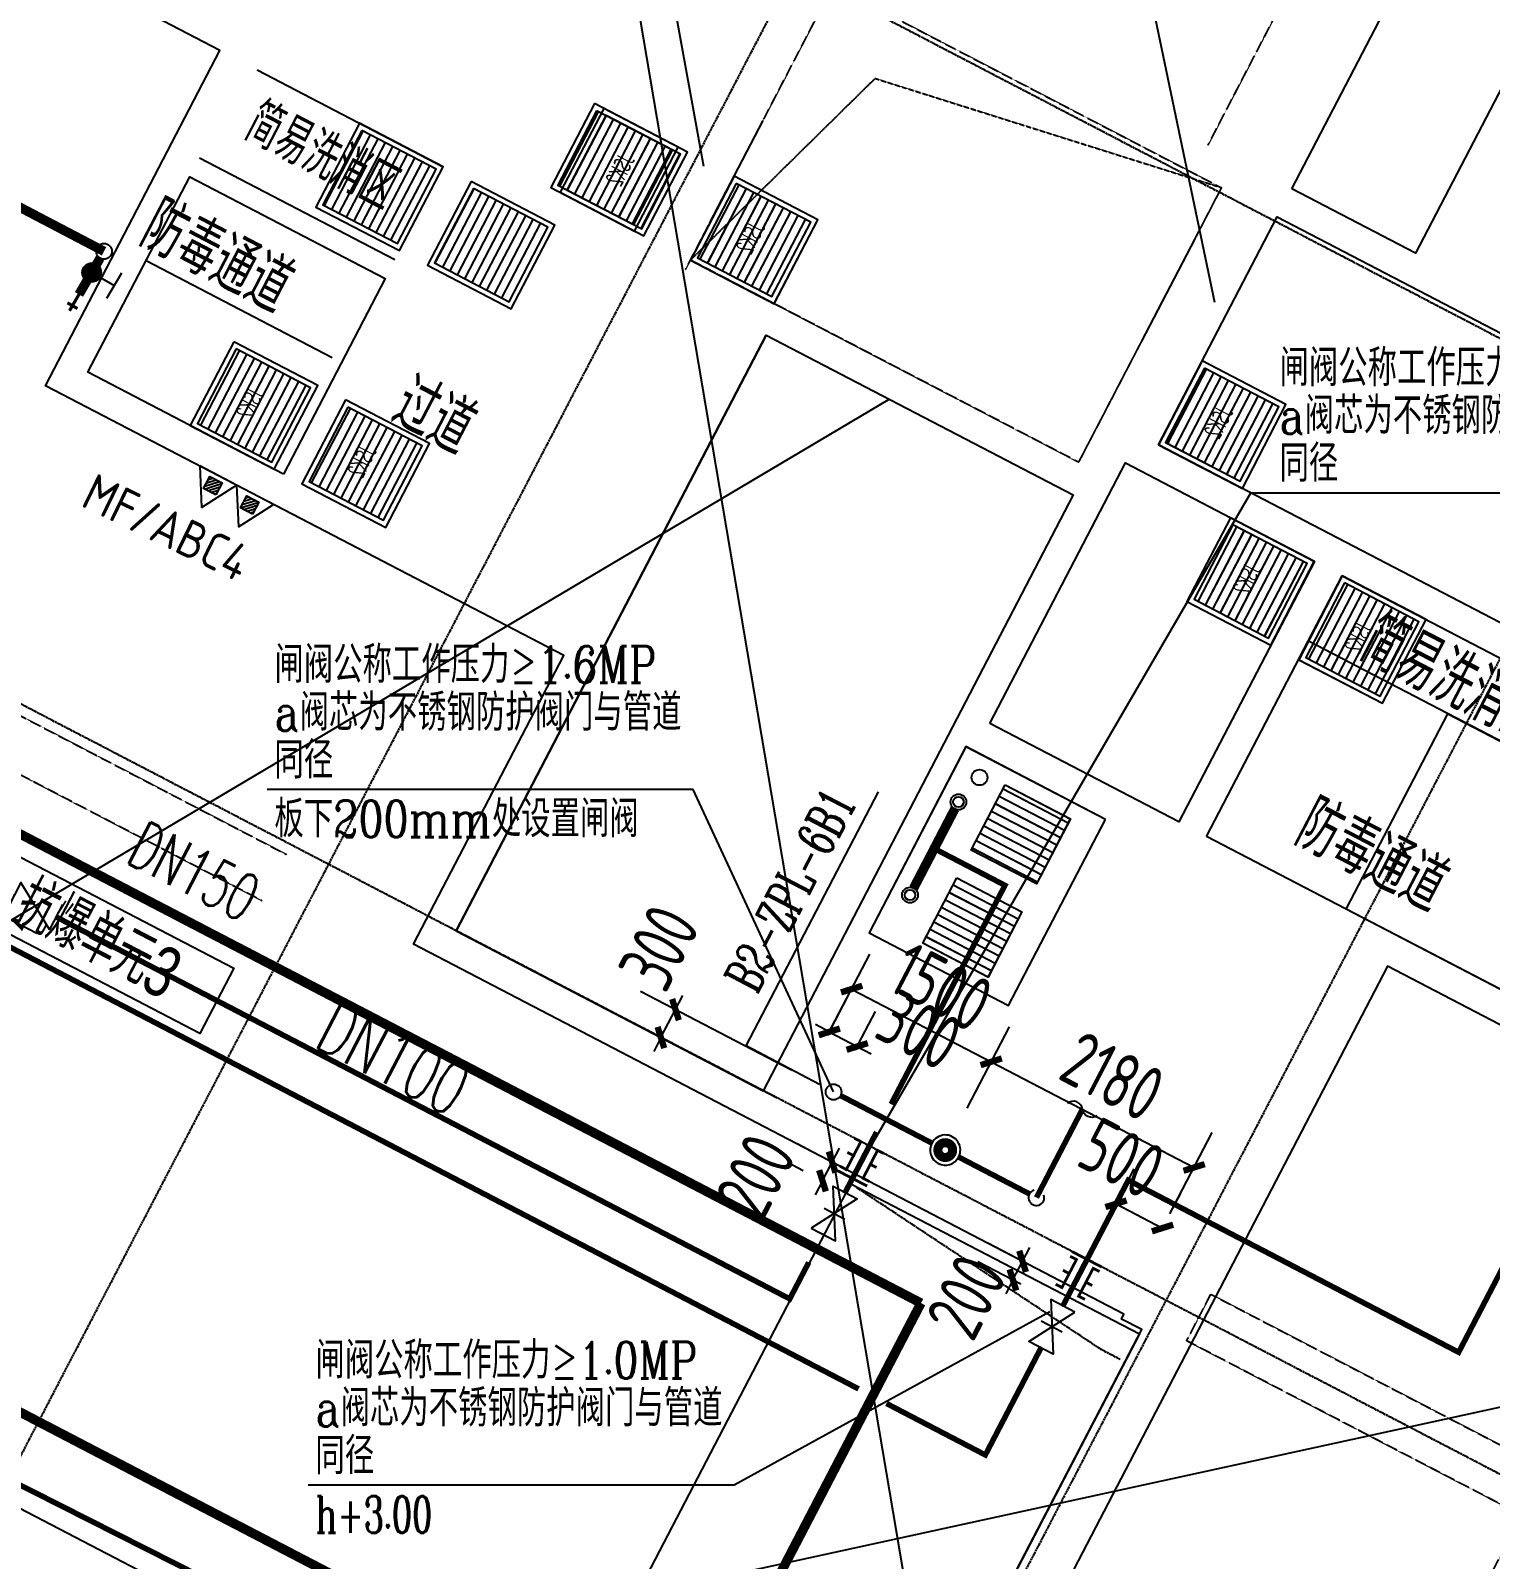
# Model space of a CAD drawing. Extents: x -1466470 to 922624, y -511729 to 590125.
# Drawn here: x -271621 to -257707, y 212437 to 227005 of the extents above; entities that cross this region are included whole.
import ezdxf
from ezdxf.xclip import XClip

# ---------------------------------------------------------------- set-up
doc = ezdxf.new("R2010")
doc.units = 0
doc.header["$LTSCALE"] = 10
doc.header["$MEASUREMENT"] = 0
doc.header["$XCLIPFRAME"] = 2
for name, pattern in [('X-104 B2平面$0$DOTE', [2.42, 2, -0.2, 0.02, -0.2]), ('X-104 B2平面$1$DASH', [0.35, 0.25, -0.1]), ('梯段6、7$0$DASH', [0.35, 0.25, -0.1])]:
    doc.linetypes.add(name, pattern=pattern)
for name, color, linetype, plot in [('104-13 B2核心筒$0$04-不打印_辅助线', 165, 'Continuous', False), ('X-104 B2平面$0$04-不打印_辅助线', 165, 'Continuous', False), ('X-104 B2平面$0$04-不打印_面积', 5, 'Continuous', False), ('X-104 B2平面$1$DIM_MODI', 6, 'Continuous', False)]:
    doc.layers.add(name, color=color, linetype=linetype, plot=plot)
for name, color, linetype in [('DIM_喷淋', 3, 'Continuous'), ('EQUIP_喷淋', 7, 'Continuous'), ('EQUIP_消防', 7, 'Continuous'), ('PIPE-中水', 122, 'TG_Z'), ('PIPE-压力废', 31, 'TG_YF'), ('PIPE-喷淋', 6, 'TG_ZP'), ('PIPE-消防', 1, 'Continuous'), ('PIPE-给水', 3, 'TG_J'), ('TEXT_压力废', 7, 'Continuous'), ('TEXT_消防', 7, 'Continuous'), ('TWT_DIM', 3, 'Continuous'), ('TWT_LEAD', 3, 'Continuous'), ('VALVE_压力废', 7, 'Continuous'), ('VALVE_喷淋', 7, 'Continuous'), ('VPIPE-压力废', 31, 'Continuous'), ('VPIPE-喷淋', 6, 'Continuous'), ('X-104 B2平面$0$02-TEXT_房间', 7, 'Continuous'), ('X-104 B2平面$0$A-O_防水层', 222, 'Continuous'), ('X-104 B2平面$0$A-SUR_看线', 231, 'Continuous'), ('X-104 B2平面$0$A-TECH_结构', 21, 'Continuous'), ('X-104 B2平面$0$A_AXIS-轴线', 9, 'X-104 B2平面$0$DOTE'), ('X-104 B2平面$0$A_STR-砼墙', 51, 'Continuous'), ('X-104 B2平面$0$A_STR-砼柱', 51, 'Continuous'), ('X-104 B2平面$0$抗爆隔墙', 151, 'Continuous'), ('X-104 B2平面$0$文字1', 7, 'Continuous'), ('X-104 B2平面$0$集水坑&', 6, 'Continuous'), ('X-104 B2平面$1$A-C_门', 150, 'Continuous'), ('X-104 B2平面$1$集水坑&', 7, 'Continuous'), ('梯段6、7$0$A-E_楼梯', 171, 'Continuous'), ('水-管线-给水低', 1, 'Continuous'), ('水-设备-给水', 7, 'Continuous'), ('水-阀门-给水', 7, 'Continuous')]:
    doc.layers.add(name, color=color, linetype=linetype)
doc.layers.get('X-104 B2平面$0$A-SUR_看线').off()
doc.styles.add('_TCH_DIM_T3', font='ROS1', dxfattribs={"width": 0.8, "bigfont": 'JD'})
doc.styles.add('_TWT_PIPEDN', font='SIMPLEX', dxfattribs={"width": 0.8, "height": 3.5, "bigfont": 'HZTXT'})
doc.styles.add('_TWT_SERIAL', font='COMPLEX', dxfattribs={"width": 0.8, "height": 3.5, "bigfont": 'HZTXT'})
doc.styles.get("Standard").update_dxf_attribs({"font": 'gbenor.shx', "bigfont": 'gbcbig.shx'})
doc.styles.add('TG_LINETYPE', font='romans2.shx', dxfattribs={"width": 0.8, "height": 3, "bigfont": 'hzdf2.shx'})
doc.styles.add('X-104 B2平面$0$20150624地库ZL1_t8_t8$0$20150624地库ZL1_t8_t8$0$华通样式', font='ros1.shx', dxfattribs={"width": 0.7, "height": 3.5, "bigfont": 'jd.shx'})
doc.styles.add('X-104 B2平面$0$_TCH_SPACE', font='ros.shx', dxfattribs={"width": 0.75, "height": 5, "bigfont": 'jd.shx'})
doc.linetypes.add('TG_J', pattern='A,2,-0.3,["J",TG_LINETYPE,S=0.1,R=0,X=-0.23,Y=-0.15],0', length=2.3)
doc.linetypes.add('TG_XH', pattern='A,5,-0.6,["XH",TG_LINETYPE,S=0.1,R=0,X=-0.52,Y=-0.15],0', length=5.6)
doc.linetypes.add('TG_YF', pattern='A,2,-0.6,["YF",TG_LINETYPE,S=0.1,R=0,X=-0.52,Y=-0.15],0', length=2.6)
doc.linetypes.add('TG_Z', pattern='A,2,-0.3,["Z",TG_LINETYPE,S=0.1,R=0,X=-0.23,Y=-0.15],0', length=2.3)
doc.linetypes.add('TG_ZP', pattern='A,2,-0.6,["ZP",TG_LINETYPE,S=0.1,R=0,X=-0.52,Y=-0.15],0', length=2.6)
doc.dimstyles.new('_TWT_ARCH&&150', dxfattribs={"dimtxt": 525, "dimasz": 150, "dimexe": 375, "dimexo": 450, "dimgap": 150, "dimtad": 1, "dimdec": 0, "dimzin": 0, "dimdsep": 46, "dimtxsty": '_TCH_DIM_T3', "dimblk": 'ARCHTICK', "dimcen": 0.09, "dimclrt": 7, "dimazin": 2, "dimtfac": 1, "dimtdec": 0, "dimtix": 1, "dimtmove": 2, "dimatfit": 3, "dimfxl": 1, "dimtolj": 1, "dimtzin": 0, "dimarcsym": 0})
pattern_1 = [(180, (-432649.534, -553252.195), (-7e-15, -79.375), [])]
pattern_2 = [(180, (350, -250), (-7e-15, -79.375), [])]

# ---------------------------------------------------------------- blocks, each defined once
blk = doc.blocks.new('梯段6、7')
at = {"color": 8, "linetype": '梯段6、7$0$DASH'}
for centre, radius, start, end in [((49800, 3400), 1350, 0, 180), ((49800, -6700), 1350, 0, 180), ((49800, -9820), 1350, 180, 0), ((49800, -16500), 1350, 0, 180), ((49800, -19820), 1350, 180, 0), ((20965, -27260), 1650, 0, 180), ((49800, -27020), 1350, 0, 180), ((20965, -29600), 1650, 180, 0), ((49800, -29880), 1350, 180, 0), ((49800, -57378), 1350, 0, 180), ((20965, -58198), 1650, 0, 180), ((49800, -59458), 1350, 180, 0), ((20965, -60358), 1650, 180, 0), ((49800, -67528), 1350, 0, 180), ((20965, -68018), 1650, 0, 180), ((49800, -70128), 1350, 180, 0), ((20965, -70358), 1650, 180, 0), ((49800, -79978), 1350, 180, 0)]:
    blk.add_arc(centre, radius, start, end, dxfattribs=at)
at = {"layer": 'Defpoints'}
for points in [[(44800, 6850), (54800, 6850), (54800, -3150), (44800, -3150)], [(51150, 4950), (48450, 4950), (48450, -1150), (51150, -1150)], [(44800, -3150), (54800, -3150), (54800, -13150), (44800, -13150)], [(51150, -5150), (48450, -5150), (48450, -11250), (51150, -11250)], [(44800, -13150), (54800, -13150), (54800, -23150), (44800, -23150)], [(51150, -15150), (48450, -15150), (48450, -21250), (51150, -21250)], [(15665, -23150), (25665, -23150), (25665, -33150), (15665, -33150)], [(44800, -23150), (54800, -23150), (54800, -33150), (44800, -33150)], [(19315, -24850), (22615, -24850), (22615, -31250), (19315, -31250)], [(48450, -25150), (51150, -25150), (51150, -31250), (48450, -31250)], [(15665, -53908), (25665, -53908), (25665, -63908), (15665, -63908)], [(44800, -53908), (54800, -53908), (54800, -63908), (44800, -63908)], [(19315, -55608), (22615, -55608), (22615, -62008), (19315, -62008)], [(51150, -55908), (48450, -55908), (48450, -62008), (51150, -62008)], [(15665, -63908), (25665, -63908), (25665, -73908), (15665, -73908)], [(44800, -63908), (54800, -63908), (54800, -73908), (44800, -73908)], [(19315, -65608), (22615, -65608), (22615, -72008), (19315, -72008)], [(51150, -65908), (48450, -65908), (48450, -72008), (51150, -72008)], [(15665, -73908), (25665, -73908), (25665, -83908), (15665, -83908)], [(44800, -73908), (54800, -73908), (54800, -83908), (44800, -83908)], [(19315, -75608), (22615, -75608), (22615, -82008), (19315, -82008)], [(51150, -75908), (48450, -75908), (48450, -82008), (51150, -82008)]]:
    blk.add_lwpolyline(points, close=True, dxfattribs=at)
for points in [[(47328, -61608), (52128, -61608)], [(47328, -71608), (52128, -71608)], [(47328, -81608), (52128, -81608)]]:
    blk.add_lwpolyline(points, dxfattribs=at)
at = {"layer": '梯段6、7$0$A-E_楼梯'}
for p, q in [((49850, -16500), (49750, -16500)), ((49750, -16700), (49750, -16500)), ((49850, -18517), (49850, -16500)), ((49850, -16500), (51150, -16500)), ((49910, -16700), (49910, -16500)), ((49910, -16500), (51150, -16500)), ((51150, -17893), (51150, -16700)), ((49850, -16760), (51150, -16760)), ((49850, -17020), (51150, -17020)), ((49850, -17280), (51150, -17280)), ((49850, -17540), (51150, -17540)), ((49850, -17800), (51150, -17800)), ((50553, -18179), (51150, -17893)), ((49850, -18060), (50801, -18060)), ((50573, -18281), (51150, -18003)), ((51150, -19820), (51150, -18003)), ((50429, -18350), (50396, -18174)), ((50396, -18174), (50588, -18362)), ((50588, -18362), (50553, -18179)), ((49850, -18517), (50409, -18248)), ((49850, -18320), (50259, -18320)), ((49850, -18627), (50429, -18350)), ((50616, -18260), (51150, -18260)), ((49850, -19820), (49850, -18627)), ((50074, -18520), (51150, -18520)), ((49850, -18780), (51150, -18780)), ((49850, -19040), (51150, -19040)), ((49850, -19300), (51150, -19300)), ((49850, -19560), (51150, -19560)), ((49750, -19820), (49853, -19820)), ((49850, -19820), (51150, -19820)), ((49750, -27020), (49850, -27020)), ((65868, -53275), (106225, -53275)), ((66707, -53743), (68846, -55133)), ((66772, -53643), (68592, -54825)), ((66839, -56653), (68977, -55263)), ((65910, -56514), (63784, -56514)), ((66542, -56514), (65910, -56514)), ((66572, -56634), (63784, -56634)), ((66542, -56677), (68846, -58173)), ((66772, -56683), (68592, -57865)), ((66802, -59525), (64634, -59525)), ((66792, -59525), (106225, -59525)), ((49690, -78442), (49690, -77318)), ((49690, -77318), (49910, -77318)), ((49910, -77318), (49910, -80038)), ((49750, -78418), (49750, -77378)), ((49750, -77378), (49850, -77378)), ((49850, -77378), (49850, -80038)), ((48450, -80108), (48450, -80048)), ((49910, -80038), (49850, -80038))]:
    blk.add_line(p, q, dxfattribs=at)
for points in [[(49690, -19880), (49910, -19880), (49910, -16440), (49690, -16440), (49690, -19880)], [(49690, -29360), (49690, -26960), (49910, -26960), (49910, -29880)], [(51150, -29880), (51150, -29620)], [(66542, -53444), (66542, -53275), (66154, -53275)], [(66542, -53305), (66542, -53705), (66342, -53705), (66342, -53305)], [(68882, -54964), (68882, -54795), (68622, -54795), (68622, -54626), (68362, -54626), (68362, -54457), (68102, -54457), (68102, -54288), (67842, -54288), (67842, -54119), (67582, -54119), (67582, -53950), (67322, -53950), (67322, -53781), (67062, -53781), (67062, -53613), (66802, -53613), (66802, -53444), (66542, -53444)], [(68852, -54964), (68852, -54825), (68592, -54825), (68592, -54656), (68332, -54656), (68332, -54487), (68072, -54487), (68072, -54318), (67812, -54318), (67812, -54149), (67552, -54149), (67552, -53980), (67292, -53980), (67292, -53811), (67032, -53811), (67032, -53643), (66772, -53643), (66772, -53474), (66542, -53474)], [(66802, -56484), (66802, -56315), (67062, -56315), (67062, -56146), (67322, -56146), (67322, -55977), (67582, -55977), (67582, -55808), (67842, -55808), (67842, -55640), (68102, -55640), (68102, -55471), (68362, -55471), (68362, -55302), (68622, -55302), (68622, -55133), (68882, -55133), (68882, -54964), (69142, -54964)], [(66832, -56484), (66832, -56345), (67092, -56345), (67092, -56176), (67352, -56176), (67352, -56007), (67612, -56007), (67612, -55838), (67872, -55838), (67872, -55670), (68132, -55670), (68132, -55501), (68392, -55501), (68392, -55332), (68652, -55332), (68652, -55163), (68912, -55163), (68912, -54994), (69142, -54994)], [(69112, -54994), (69112, -55394), (68912, -55394), (68912, -54994)], [(68882, -58004), (68882, -57835), (68622, -57835), (68622, -57667), (68362, -57667), (68362, -57498), (68102, -57498), (68102, -57329), (67842, -57329), (67842, -57160), (67582, -57160), (67582, -56991), (67322, -56991), (67322, -56822), (67062, -56822), (67062, -56653), (66802, -56653), (66802, -56484), (66542, -56484)], [(68852, -58004), (68852, -57865), (68592, -57865), (68592, -57697), (68332, -57697), (68332, -57528), (68072, -57528), (68072, -57359), (67812, -57359), (67812, -57190), (67552, -57190), (67552, -57021), (67292, -57021), (67292, -56852), (67032, -56852), (67032, -56683), (66772, -56683), (66772, -56514), (66542, -56514)], [(66772, -56514), (66772, -56914), (66572, -56914), (66572, -56514)], [(66802, -59525), (66802, -59356), (67062, -59356), (67062, -59187), (67322, -59187), (67322, -59018), (67582, -59018), (67582, -58849), (67842, -58849), (67842, -58680), (68102, -58680), (68102, -58511), (68362, -58511), (68362, -58342), (68622, -58342), (68622, -58173), (68882, -58173), (68882, -58004), (69142, -58004)]]:
    blk.add_lwpolyline(points, dxfattribs=at)
for p in [(66792, -53444), (66792, -53613), (66792, -53781), (66792, -53950), (66792, -54119), (66792, -54288), (66792, -54457), (66792, -54626), (66792, -54795), (66792, -54964), (66792, -55133), (66792, -55302), (66792, -55471), (66792, -55640), (66792, -55808), (66792, -55977), (66792, -56146), (66792, -56315), (66792, -56484), (66792, -56653), (66792, -56822), (66792, -56991), (66792, -57160), (66792, -57329), (66792, -57498), (66792, -57667), (66792, -57835), (66792, -58004), (66792, -58173), (66792, -58342), (66792, -58511), (66792, -58680), (66792, -58849), (66792, -59018), (66792, -59187), (66792, -59356)]:
    blk.add_point(p, dxfattribs=at)
blk = doc.blocks.new('104 轴线')
for p, q in [((-206397, 125945), (-177039, 182341)), ((-117841, 103746), (-253731, 174486)), ((-122274, 95231), (-258164, 165971)), ((-223174, 113207), (-198357, 160880))]:
    blk.add_line(p, q)
blk = doc.blocks.new('104-13 B2核心筒')
at = {"layer": '104-13 B2核心筒$0$04-不打印_辅助线'}
ref = blk.add_blockref('104 轴线', (287656, 163437), dxfattribs=dict(at, rotation=57.54087654753766))
XClip(ref).set_block_clipping_path([(-309787.1235870313, 156236.3262284864), (-264650.8410785095, 85274.8859858383), (-219747.6862062201, 113836.3339625026), (-264883.9687147418, 184797.7742051506)])
blk = doc.blocks.new('X-104 B2平面$1$A$C51037562')
at = {"layer": 'X-104 B2平面$1$集水坑&'}
h = blk.add_hatch(dxfattribs=at)
h.set_pattern_fill('ANSI31', color=256, scale=50, angle=135)
h.set_pattern_definition(pattern_1)
h.paths.add_polyline_path([(-850, 850), (-50, 850), (-50, 50), (-850, 50)])
for points in [[(-900, 900), (0, 900), (0, 0), (-900, 0)], [(-850, 850), (-50, 850), (-50, 50), (-850, 50)]]:
    blk.add_lwpolyline(points, close=True, dxfattribs=at)
blk = doc.blocks.new('X-104 B2平面$1$12ddddddj')
at = {"layer": 'X-104 B2平面$1$集水坑&', "linetype": 'Continuous'}
h = blk.add_hatch(dxfattribs=at)
h.set_pattern_fill('ANSI31', color=256, scale=50, angle=135)
h.set_pattern_definition(pattern_2)
h.paths.add_polyline_path([(3014056, 294593), (3014756, 294593), (3014756, 293893), (3014056, 293893)])
h.paths.add_polyline_path([(3014056, 293593), (3014756, 293593), (3014756, 292893), (3014056, 292893)])
for points in [[(3015056, 294743), (3013556, 294743), (3013556, 292743), (3015056, 292743)], [(3014056, 294593), (3014756, 294593), (3014756, 293893), (3014056, 293893)], [(3014056, 293593), (3014756, 293593), (3014756, 292893), (3014056, 292893)]]:
    blk.add_lwpolyline(points, close=True, dxfattribs=at)
for centre in [(3013736, 294243), (3013736, 293243)]:
    blk.add_circle(centre, 50, dxfattribs=at)
blk = doc.blocks.new('X-104 B2平面$0$A$C47720B67')
at = {"layer": 'X-104 B2平面$0$A_AXIS-轴线'}
blk.add_line((0, 0), (-2484, 1293), dxfattribs=at)
blk = doc.blocks.new('X-104 B2平面')
at = {"layer": 'X-104 B2平面$0$02-TEXT_房间'}
blk.add_lwpolyline([(-81761, 225186), (-79654, 224090), (-79977, 223469), (-82084, 224565), (-81761, 225186)], dxfattribs=at)
at = {"layer": 'X-104 B2平面$0$04-不打印_辅助线'}
for points in [[(-55393, 257170), (-58879, 250472), (-54178, 248025), (-56071, 244389), (-55539, 244111), (-55724, 243757), (-60957, 246481), (-63150, 242268), (-62441, 241899), (-64055, 238797), (-60064, 236719), (-64314, 228556), (-65910, 229387), (-67088, 227125), (-65491, 226294), (-67061, 223278), (-68658, 224110), (-73367, 215062), (-51059, 203449), (-53507, 198747)], [(-92136, 218857), (-89031, 217241), (-88062, 219104), (-88062, 219103), (-87877, 219458), (-87877, 219458), (-86769, 221587), (-73978, 214929), (-71000, 220649), (-71193, 220748), (-71171, 220795), (-77940, 224319), (-76508, 227069), (-81449, 229641), (-79786, 232834), (-83556, 234797), (-80486, 240695), (-81195, 241064), (-77916, 247362), (-69180, 242814), (-68302, 244499), (-78636, 249879), (-89095, 229788), (-94816, 232766)], [(-79181, 228799), (-81044, 229769), (-80074, 231632), (-78212, 230662), (-79181, 228799)], [(-67188, 223683), (-69051, 224653), (-68082, 226515), (-66219, 225546), (-67188, 223683)]]:
    blk.add_lwpolyline(points, dxfattribs=at)
blk.add_lwpolyline([(-76728, 216360), (-73772, 222037), (-71023, 220606), (-73978, 214929)], close=True, dxfattribs=at)
at = {"layer": 'X-104 B2平面$0$04-不打印_面积', "color": 250}
for points in [[(-76589, 237898), (-16810, -114737)], [(-73405, 229512), (-180122, 166222), (-220487, 166222)]]:
    blk.add_lwpolyline(points, dxfattribs=at)
at = {"layer": 'X-104 B2平面$0$A-O_防水层'}
blk.add_lwpolyline([(-69089, 227829), (-65896, 226167), (-66219, 225546), (-69412, 227208), (-69089, 227829)], dxfattribs=at)
at = {"layer": 'X-104 B2平面$0$A-TECH_结构', "linetype": 'X-104 B2平面$1$DASH'}
blk.add_lwpolyline([(-75348, 230748), (-73940, 233454), (-70241, 231528), (-71603, 228912), (-75301, 230838)], dxfattribs=at)
blk.add_lwpolyline([(-73541, 232569), (-70241, 231529), (-71603, 228912), (-75302, 230837)], close=True, dxfattribs=at)
at = {"layer": 'X-104 B2平面$0$A_AXIS-轴线'}
blk.add_line((-71206, 220363), (-71379, 220453), dxfattribs=at)
at = {"layer": 'X-104 B2平面$0$A_STR-砼墙', "linetype": 'X-104 B2平面$1$DASH'}
blk.add_line((-70368, 231933), (-68983, 234594), dxfattribs=at)
at = {"layer": 'X-104 B2平面$0$抗爆隔墙', "linetype": 'X-104 B2平面$1$DASH'}
for points in [[(-79383, 224732), (-82753, 226487), (-83676, 224713), (-86780, 226330), (-86549, 226774), (-83889, 225388), (-82965, 227162), (-79152, 225175)], [(-66267, 214203), (-69064, 215640), (-67378, 218878), (-70572, 220540), (-70341, 220984), (-66704, 219091), (-68389, 215855), (-57671, 210240), (-56247, 212974), (-55804, 212743), (-57460, 209565), (-68090, 215134)]]:
    blk.add_lwpolyline(points, dxfattribs=at)
at = {"layer": 'X-104 B2平面$1$A-C_门'}
for p, q in [((-75117, 231192), (-74609, 232168)), ((-70495, 231041), (-71002, 230065))]:
    blk.add_line(p, q, dxfattribs=at)
at = {"layer": 'X-104 B2平面$1$DIM_MODI'}
for points in [[(-75175, 231730), (-104357, 393184), (-126954, 393184)], [(-70303, 230434), (-104357, 393184)], [(-33745, 227288), (-220712, 186513), (-292305, 186513)]]:
    blk.add_lwpolyline(points, dxfattribs=at)
at = {"layer": 'X-104 B2平面$1$集水坑&'}
for p, q in [((-79431, 232650), (-77657, 231726)), ((-78119, 230839), (-79982, 231809))]:
    blk.add_line(p, q, dxfattribs=at)
at = {"rotation": 302.4591234524622}
blk.add_blockref('104-13 B2核心筒', (-162014, 239690), dxfattribs=at)
at = {"layer": 'X-104 B2平面$0$A-SUR_看线', "rotation": 353.9999999999999}
blk.add_blockref('X-104 B2平面$0$A$C47720B67', (-71379, 220453), dxfattribs=at)
at = {"layer": 'X-104 B2平面$0$A_AXIS-轴线', "rotation": 7.045863037328646e-07}
blk.add_blockref('104 轴线', (130274, 84690), dxfattribs=at)
at = {"layer": 'X-104 B2平面$0$A_STR-砼墙'}
ref = blk.add_blockref('梯段6、7', (-19609, 286747), dxfattribs=dict(at, xscale=-1, rotation=332.5009250244092))
XClip(ref).set_block_clipping_path([(19315.4797079867, -82008.1299662269), (22615.4797079966, -75608.1299662269)])
at = {"layer": 'X-104 B2平面$1$集水坑&', "xscale": -1, "rotation": 62.5002222897244}
for p in [(-75834, 231115), (-78073, 230928), (-74503, 230423), (-77009, 230374), (-70041, 228663), (-69771, 227169), (-68706, 226615)]:
    blk.add_blockref('X-104 B2平面$1$A$C51037562', p, dxfattribs=at)
at = {"layer": 'X-104 B2平面$1$集水坑&', "linetype": 'Continuous', "rotation": 332.5001302531986}
blk.add_blockref('X-104 B2平面$1$12ddddddj', (-2881832, 1356260), dxfattribs=at)
at = {"layer": 'X-104 B2平面$0$02-TEXT_房间', "style": 'X-104 B2平面$0$_TCH_SPACE', "width": 0.75}
for s, height, p in [('简易洗消区', 428.1, (-79583, 231999, 0)), ('防毒通道', 520.9, (-80587, 230988)), ('过道', 520.9, (-78189, 229297)), ('简易洗消区', 520.9, (-68959, 227040)), ('防毒通道', 520.9, (-69579, 225280, 0)), ('防毒通道', 520.9, (-69579, 225280, 0)), ('抗爆单元3', 482.2, (-81783, 224543))]:
    blk.add_text(s, height=height, rotation=332.5, dxfattribs=at).set_placement(p)
blk = doc.blocks.new('X-104 B2平面$0$A$C51037562')
at = {"layer": 'X-104 B2平面$0$集水坑&'}
h = blk.add_hatch(dxfattribs=at)
h.set_pattern_fill('ANSI31', color=256, scale=50, angle=135)
h.set_pattern_definition(pattern_1)
h.paths.add_polyline_path([(-850, 850), (-50, 850), (-50, 50), (-850, 50)])
for points in [[(-900, 900), (0, 900), (0, 0), (-900, 0)], [(-850, 850), (-50, 850), (-50, 50), (-850, 50)]]:
    blk.add_lwpolyline(points, close=True, dxfattribs=at)
at = {"layer": 'X-104 B2平面$0$文字1', "style": 'X-104 B2平面$0$20150624地库ZL1_t8_t8$0$20150624地库ZL1_t8_t8$0$华通样式', "width": 0.7}
blk.add_text('JSK2', height=175, dxfattribs=at).set_placement((-608, 407))
blk = doc.blocks.new('$VALVE$00000497')
for p, q in [((77.8, 138.2), (-77.8, 138.2)), ((0, 50), (0, 138.2))]:
    blk.add_line(p, q)
at = {"const_width": 49.6}
blk.add_lwpolyline([(24.8, 0, 1), (-24.8, 0, 1)], format="xyb", close=True, dxfattribs=at)
blk.add_circle((0, 0), 50)
blk = doc.blocks.new('$TwtSys$00000320')
at = {"const_width": 20}
for points in [[(0, 0), (0, -120.7)], [(-36.8, -83), (36.8, -83)]]:
    blk.add_lwpolyline(points, dxfattribs=at)
blk = doc.blocks.new('dfgdfgsdfgsdgdfgsdg')
at = {"layer": '水-管线-给水低', "linetype": 'Continuous', "ltscale": 1.5, "const_width": 90}
blk.add_lwpolyline([(-126574, 248570), (-126363, 248231)], dxfattribs=at)
at = {"layer": '水-管线-给水低', "linetype": 'Continuous'}
blk.add_circle((-126614, 248634), 75, dxfattribs=at)
at = {"layer": '水-设备-给水', "xscale": 1.5, "yscale": 1.5, "zscale": 1.5, "rotation": 32.01380127646564}
blk.add_blockref('$TwtSys$00000320', (-126363, 248231), dxfattribs=at)
at = {"layer": '水-阀门-给水', "xscale": 1.8, "yscale": 1.8, "zscale": 1.8, "rotation": 302.0138012764656}
blk.add_blockref('$VALVE$00000497', (-126491, 248436), dxfattribs=at)
blk = doc.blocks.new('X-104 B2平面$0$12ddddddj')
at = {"layer": 'X-104 B2平面$0$集水坑&', "linetype": 'Continuous'}
h = blk.add_hatch(dxfattribs=at)
h.set_pattern_fill('ANSI31', color=256, scale=50, angle=135)
h.set_pattern_definition(pattern_2)
h.paths.add_polyline_path([(3014056, 294593), (3014756, 294593), (3014756, 293893), (3014056, 293893)])
h.paths.add_polyline_path([(3014056, 293593), (3014756, 293593), (3014756, 292893), (3014056, 292893)])
for points in [[(3015056, 294743), (3013556, 294743), (3013556, 292743), (3015056, 292743)], [(3014056, 294593), (3014756, 294593), (3014756, 293893), (3014056, 293893)], [(3014056, 293593), (3014756, 293593), (3014756, 292893), (3014056, 292893)]]:
    blk.add_lwpolyline(points, close=True, dxfattribs=at)
for centre in [(3013736, 294243), (3013736, 293243)]:
    blk.add_circle(centre, 50, dxfattribs=at)
blk = doc.blocks.new('$TWTSYS$00000546')
h = blk.add_hatch()
h.set_pattern_fill('ANSI31', color=256, scale=200, style=0)
h.set_pattern_definition([(45, (-38543.802, -6670.83), (-17.67767, 17.67767), [])])
h.paths.add_polyline_path([(-65, 174), (65, 174), (65, 44), (-65, 44)])
for points in [[(0, 344), (-198, 0), (198, 0)], [(-65, 174), (65, 174), (65, 44), (-65, 44)]]:
    blk.add_lwpolyline(points, close=True)
blk = doc.blocks.new('_ArchTick')
at = {"color": 0, "linetype": 'ByBlock', "const_width": 0.4}
blk.add_lwpolyline([(-0.5, -0.5), (0.5, 0.5)], dxfattribs=at)
blk = doc.blocks.new('*D105')
at = {"layer": 'Defpoints', "color": 0, "transparency": 16777216}
for p in [(-262465, 217179), (-264233, 217031), (-262902, 216339)]:
    blk.add_point(p, dxfattribs=at)
at = {"layer": 'TWT_DIM', "color": 0, "lineweight": -2, "transparency": 16777216}
for p, q in [((-264025, 217431), (-263622, 218204)), ((-263795, 217872), (-262465, 217179)), ((-262694, 216738), (-262292, 217512))]:
    blk.add_line(p, q, dxfattribs=at)
at = {"layer": 'TWT_DIM', "color": 0, "lineweight": -2, "transparency": 16777216, "xscale": 150, "yscale": 150, "zscale": 150}
for p, rotation in [((-263795, 217872), 152.5000000001073), ((-262465, 217179), 332.5000000001073)]:
    blk.add_blockref('_ArchTick', p, dxfattribs=dict(at, rotation=rotation))
at = {"layer": 'TWT_DIM', "color": 7, "transparency": 16777216, "insert": (-262940, 217891), "char_height": 525, "attachment_point": 5, "rotation": 332.5, "style": '_TCH_DIM_T3'}
blk.add_mtext('\\A1;1500', dxfattribs=at)
blk = doc.blocks.new('*D106')
at = {"layer": 'Defpoints', "color": 0, "transparency": 16777216}
for p in [(-262902, 216339), (-260531, 216172), (-260969, 215332)]:
    blk.add_point(p, dxfattribs=at)
at = {"layer": 'TWT_DIM', "color": 0, "lineweight": -2, "transparency": 16777216}
for p, q in [((-262694, 216738), (-262292, 217512)), ((-262465, 217179), (-260531, 216172)), ((-260761, 215731), (-260358, 216505))]:
    blk.add_line(p, q, dxfattribs=at)
at = {"layer": 'TWT_DIM', "color": 0, "lineweight": -2, "transparency": 16777216, "xscale": 150, "yscale": 150, "zscale": 150}
for p, rotation in [((-262465, 217179), 152.5000000001079), ((-260531, 216172), 332.5000000001079)]:
    blk.add_blockref('_ArchTick', p, dxfattribs=dict(at, rotation=rotation))
at = {"layer": 'TWT_DIM', "color": 7, "transparency": 16777216, "insert": (-261308, 217041), "char_height": 525, "attachment_point": 5, "rotation": 332.5, "style": '_TCH_DIM_T3'}
blk.add_mtext('\\A1;2180', dxfattribs=at)
blk = doc.blocks.new('$VALVE$00000520')
blk.add_lwpolyline([(-80, 0, 1), (80, 0, 1), (-80, 0, 0.758058)], format="xyb")
at = {"const_width": 78.4}
for points in [[(0, 23.9, 1), (0, -23.9, -1)], [(0, 23.9, -1), (0, -23.9, 1)]]:
    blk.add_lwpolyline(points, format="xyb", dxfattribs=at)
blk.add_circle((0, 0), 48)
for p in [(-80, 0), (80, 0)]:
    blk.add_point(p)
blk = doc.blocks.new('$VALVE$00000296')
for points in [[(-125, 72.2), (-125, -72.2), (125, 72.2), (125, -72.2), (-125, 72.2)], [(0, 60.2), (0, -63.6)]]:
    blk.add_lwpolyline(points)
for p in [(-125, 0), (125, 0)]:
    blk.add_point(p)
blk = doc.blocks.new('*D119')
at = {"layer": 'Defpoints', "color": 0, "transparency": 16777216}
for p in [(-263981, 216223), (-263765, 216111), (-263858, 215933)]:
    blk.add_point(p, dxfattribs=at)
at = {"layer": 'TWT_DIM', "color": 0, "lineweight": -2, "transparency": 16777216}
for p, q in [((-264164, 216318), (-264313, 216396)), ((-263981, 216223), (-263911, 216356)), ((-264257, 216141), (-264406, 216218)), ((-264073, 216045), (-263981, 216223)), ((-264073, 216045), (-264142, 215912))]:
    blk.add_line(p, q, dxfattribs=at)
at = {"layer": 'TWT_DIM', "color": 0, "lineweight": -2, "transparency": 16777216, "xscale": 150, "yscale": 150, "zscale": 150}
for p, rotation in [((-263981, 216223), 242.5007249037733), ((-264073, 216045), 62.50072490377327)]:
    blk.add_blockref('_ArchTick', p, dxfattribs=dict(at, rotation=rotation))
at = {"layer": 'TWT_DIM', "color": 7, "transparency": 16777216, "insert": (-264711, 216089), "char_height": 525, "attachment_point": 5, "rotation": 62.5007, "style": '_TCH_DIM_T3'}
blk.add_mtext('\\A1;200', dxfattribs=at)
blk = doc.blocks.new('$VALVE$00000549')
at = {"const_width": 30}
for points in [[(-290, -176), (-290, 176)], [(40, 101), (-210, 101), (-210, 176)], [(40, 101), (40, 176)], [(40, 101), (290, 101), (290, 176)], [(-210, -174), (-210, -99), (40, -99)], [(40, -174), (40, -99)], [(290, -174), (290, -99), (40, -99)]]:
    blk.add_lwpolyline(points, dxfattribs=at)
blk = doc.blocks.new('*D120')
at = {"layer": 'Defpoints', "color": 0, "transparency": 16777216}
for p in [(-262166, 215277), (-261690, 215029), (-261782, 214852)]:
    blk.add_point(p, dxfattribs=at)
at = {"layer": 'TWT_DIM', "color": 0, "lineweight": -2, "transparency": 16777216}
for p, q in [((-262089, 215237), (-262498, 215450)), ((-262166, 215277), (-262096, 215410)), ((-262181, 215060), (-262591, 215273)), ((-262258, 215100), (-262166, 215277)), ((-262258, 215100), (-262327, 214967))]:
    blk.add_line(p, q, dxfattribs=at)
at = {"layer": 'TWT_DIM', "color": 0, "lineweight": -2, "transparency": 16777216, "xscale": 150, "yscale": 150, "zscale": 150}
for p, rotation in [((-262166, 215277), 242.5003910342877), ((-262258, 215100), 62.50039103428769)]:
    blk.add_blockref('_ArchTick', p, dxfattribs=dict(at, rotation=rotation))
at = {"layer": 'TWT_DIM', "color": 7, "transparency": 16777216, "insert": (-262703, 214941), "char_height": 525, "attachment_point": 5, "rotation": 62.5004, "style": '_TCH_DIM_T3'}
blk.add_mtext('\\A1;200', dxfattribs=at)
blk = doc.blocks.new('*D121')
at = {"layer": 'Defpoints', "color": 0, "transparency": 16777216}
for p in [(-265474, 217676), (-263967, 216891), (-264106, 216625)]:
    blk.add_point(p, dxfattribs=at)
at = {"layer": 'TWT_DIM', "color": 0, "lineweight": -2, "transparency": 16777216}
for p, q in [((-264367, 217099), (-265807, 217849)), ((-265474, 217676), (-265405, 217809)), ((-265613, 217410), (-265474, 217676)), ((-264505, 216833), (-265945, 217583)), ((-265613, 217410), (-265682, 217277))]:
    blk.add_line(p, q, dxfattribs=at)
at = {"layer": 'TWT_DIM', "color": 0, "lineweight": -2, "transparency": 16777216, "xscale": 150, "yscale": 150, "zscale": 150}
for p, rotation in [((-265474, 217676), 242.500013880556), ((-265613, 217410), 62.50001388055593)]:
    blk.add_blockref('_ArchTick', p, dxfattribs=dict(at, rotation=rotation))
at = {"layer": 'TWT_DIM', "color": 7, "transparency": 16777216, "insert": (-265631, 218268), "char_height": 525, "attachment_point": 5, "rotation": 62.5, "style": '_TCH_DIM_T3'}
blk.add_mtext('\\A1;300', dxfattribs=at)
blk = doc.blocks.new('*D122')
at = {"layer": 'Defpoints', "color": 0, "transparency": 16777216}
for p in [(-261412, 215562), (-260832, 215595), (-260969, 215331)]:
    blk.add_point(p, dxfattribs=at)
at = {"layer": 'TWT_DIM', "color": 0, "lineweight": -2, "transparency": 16777216}
for p, q in [((-261205, 215961), (-261102, 216159)), ((-260761, 215731), (-260658, 215928)), ((-261275, 215826), (-260832, 215595))]:
    blk.add_line(p, q, dxfattribs=at)
at = {"layer": 'TWT_DIM', "color": 0, "lineweight": -2, "transparency": 16777216, "xscale": 150, "yscale": 150, "zscale": 150}
for p, rotation in [((-261275, 215826), 152.5000000001185), ((-260832, 215595), 332.5000000001184)]:
    blk.add_blockref('_ArchTick', p, dxfattribs=dict(at, rotation=rotation))
at = {"layer": 'TWT_DIM', "color": 7, "transparency": 16777216, "insert": (-261220, 216262), "char_height": 525, "attachment_point": 5, "rotation": 332.5, "style": '_TCH_DIM_T3'}
blk.add_mtext('\\A1;500', dxfattribs=at)
blk = doc.blocks.new('$TwtSys$00000132')
at = {"elevation": 0}
blk.add_lwpolyline([(6.9, -100.6, -0.575183), (0.2, 0, 0.604745), (-10.9, 100.6, 16.924828)], format="xyb", dxfattribs=at)
blk = doc.blocks.new('*D134')
at = {"layer": 'Defpoints', "color": 0, "transparency": 16777216}
for p in [(-263742, 217325), (-264234, 217030), (-263967, 216891)]:
    blk.add_point(p, dxfattribs=at)
at = {"layer": 'TWT_DIM', "color": 0, "lineweight": -2, "transparency": 16777216}
for p, q in [((-264026, 217429), (-263835, 217796)), ((-263760, 217291), (-263569, 217658)), ((-264008, 217464), (-264141, 217533)), ((-264008, 217464), (-263742, 217325)), ((-263742, 217325), (-263609, 217256))]:
    blk.add_line(p, q, dxfattribs=at)
at = {"layer": 'TWT_DIM', "color": 0, "lineweight": -2, "transparency": 16777216, "xscale": 150, "yscale": 150, "zscale": 150}
for p, rotation in [((-264008, 217464), 332.5000405592427), ((-263742, 217325), 152.5000405592428)]:
    blk.add_blockref('_ArchTick', p, dxfattribs=dict(at, rotation=rotation))
at = {"layer": 'TWT_DIM', "color": 7, "transparency": 16777216, "insert": (-263150, 217482), "char_height": 525, "attachment_point": 5, "rotation": 332.5, "style": '_TCH_DIM_T3'}
blk.add_mtext('\\A1;300', dxfattribs=at)
blk = doc.blocks.new('$VALVE$00000315')
blk.add_line((-75, 125), (75, 125))
blk.add_lwpolyline([(-125, -75), (-125, 75), (125, -75), (125, 75)])
for p in [(-125, 0), (125, 0)]:
    blk.add_point(p)
blk.add_solid([(0, 125), (0, 150), (75, 125)])

msp = doc.modelspace()

# ---------------------------------------------------------------- hatches: boundary and pattern name
at = {"layer": 'PIPE-中水', "linetype": 'TG_Z'}
for points in [[(-261158.6, 216050), (-261181.8, 216062.1), (-261169.7, 216085.4)], [(-261158.6, 216050), (-261146.4, 216073.3), (-261169.7, 216085.4)], [(-258009.7, 214410.8), (-258021.8, 214387.5), (-257998.5, 214375.4)], [(-258009.7, 214410.8), (-257986.4, 214398.7), (-257998.5, 214375.4)], [(-262521, 213432.7), (-262533.2, 213409.4), (-262509.9, 213397.3)], [(-262521, 213432.7), (-262497.8, 213420.6), (-262509.9, 213397.3)]]:
    msp.add_hatch(color=256, dxfattribs=at).paths.add_polyline_path(points)
at = {"layer": 'PIPE-压力废', "linetype": 'TG_YF'}
for points in [[(-262333.8, 218860.2), (-262321.6, 218883.5), (-262298.4, 218871.4)], [(-262333.8, 218860.2), (-262310.5, 218848.1), (-262298.4, 218871.4)], [(-264385.1, 214919.6), (-264397.3, 214896.3), (-264374, 214884.2)], [(-264385.1, 214919.6), (-264361.9, 214907.4), (-264374, 214884.2)]]:
    msp.add_hatch(color=256, dxfattribs=at).paths.add_polyline_path(points)

# ---------------------------------------------------------------- linework, layer by layer
at = {"layer": 'DIM_喷淋', "color": 2, "linetype": 'ByBlock'}
for p, q in [((-264799, 217329.9), (-263538, 219752.2)), ((-264100.1, 216961.4), (-264799, 217329.9))]:
    msp.add_line(p, q, dxfattribs=at)
at = {"layer": 'PIPE-中水', "linetype": 'TG_Z', "ltscale": 1.5, "const_width": 52.5}
for points in [[(-255073.2, 220051.6), (-258009.7, 214410.8)], [(-272278.1, 218512.1), (-263729, 214061.6)], [(-261158.6, 216050), (-261781.9, 214852.6)], [(-261158.6, 216050), (-258009.7, 214410.8)], [(-261989.7, 214453.4), (-262521, 213432.7)], [(-263462.9, 213923), (-262521, 213432.7)]]:
    msp.add_lwpolyline(points, dxfattribs=at)
at = {"layer": 'PIPE-压力废', "linetype": 'Continuous', "ltscale": 1.5, "const_width": 90}
for points in [[(-263007.9, 219211.1), (-262811.7, 219588.1)], [(-263204.1, 218834.1), (-263007.9, 219211.1)]]:
    msp.add_lwpolyline(points, dxfattribs=at)
at = {"layer": 'PIPE-压力废', "linetype": 'TG_YF', "ltscale": 1.5, "const_width": 52.5}
for points in [[(-263007.9, 219211.1), (-262333.8, 218860.2)], [(-263419.1, 216775.3), (-262333.8, 218860.2)], [(-271377.3, 218559.5), (-264385.1, 214919.6)], [(-263857.5, 215933.1), (-263557.6, 216509.2)], [(-264065.5, 215533.5), (-264065.3, 215533.9)], [(-264385.1, 214919.6), (-264204.1, 215267.4)]]:
    msp.add_lwpolyline(points, dxfattribs=at)
at = {"layer": 'PIPE-喷淋', "ltscale": 1.5, "const_width": 52.5}
for points in [[(-263900.9, 216856.8), (-263030.6, 216404)], [(-262033.5, 215885.3), (-261595.7, 216726.4)], [(-262775.1, 216271.1), (-262100, 215919.9)]]:
    msp.add_lwpolyline(points, dxfattribs=at)
at = {"layer": 'PIPE-喷淋', "linetype": 'Continuous'}
msp.add_arc((-262033.5, 215885.3), 75, 107.5, 17.5, dxfattribs=at)
at = {"layer": 'PIPE-消防', "linetype": 'TG_XH', "ltscale": 1.5, "const_width": 90}
for points in [[(-277400.4, 222306.1), (-263134.1, 214879.5)], [(-274072.5, 215065), (-266659.7, 211206.1)], [(-263133.9, 214879.9), (-266897.1, 207650.8)]]:
    msp.add_lwpolyline(points, dxfattribs=at)
at = {"layer": 'PIPE-给水', "linetype": 'Continuous', "ltscale": 1.5, "const_width": 90}
msp.add_lwpolyline([(-274843.3, 226956.2), (-270920.9, 224901.5)], dxfattribs=at)
at = {"layer": 'PIPE-给水', "color": 6, "linetype": 'TG_J', "ltscale": 1.5, "const_width": 52.5}
msp.add_lwpolyline([(-274373.3, 214487.3), (-270031.2, 212291.2)], dxfattribs=at)
at = {"layer": 'TWT_LEAD'}
for p, q in [((-263765.2, 216110.5), (-259991.6, 222601.4)), ((-263765.2, 216110.5), (-259991.6, 222601.4)), ((-259991.6, 222601.4), (-255930.6, 222601.4)), ((-265305.6, 219773.5), (-269366.6, 219773.5)), ((-263967.4, 216891.4), (-265305.6, 219773.5)), ((-263967.4, 216891.4), (-265305.6, 219773.5)), ((-261906.7, 214796.1), (-264915.1, 213145)), ((-261906.7, 214796.1), (-264915.1, 213145)), ((-264915.1, 213145), (-268976.1, 213145))]:
    msp.add_line(p, q, dxfattribs=at)
at = {"layer": 'VPIPE-压力废', "linetype": 'Continuous'}
for centre in [(-262777, 219654.6), (-263238.8, 218767.6)]:
    msp.add_circle(centre, 75, dxfattribs=at)
at = {"layer": 'VPIPE-喷淋', "linetype": 'Continuous'}
for centre in [(-262576.4, 219888.4), (-263967.4, 216891.4), (-263967.4, 216891.4)]:
    msp.add_circle(centre, 75, dxfattribs=at)
at = {"layer": 'X-104 B2平面$0$A_STR-砼柱'}
for points in [[(-259600, 225497.8), (-258214.7, 228158.9), (-257034.9, 227544.7), (-258420.2, 224883.7), (-259600, 225497.8)], [(-260869.8, 223058.6), (-259738.5, 225231.7), (-256252.5, 223417.1), (-257383.8, 221243.9), (-260869.8, 223058.6)], [(-262478.6, 220401.2), (-261185.7, 222884.8), (-259385.1, 221947.5), (-260678, 219463.8), (-262478.6, 220401.2)], [(-260411.8, 219325.3), (-259119, 221809), (-255925.7, 220146.7), (-257218.6, 217663), (-260411.8, 219325.3)]]:
    msp.add_lwpolyline(points, dxfattribs=at)
at = {"layer": 'X-104 B2平面$0$集水坑&'}
msp.add_line((-270520.1, 224813), (-268746.1, 223889.5), dxfattribs=at)

# ---------------------------------------------------------------- block references
msp.add_blockref('X-104 B2平面', (-190030.1, -6020))
at = {"rotation": 297.8840367018184}
msp.add_blockref('dfgdfgsdfgsdgdfgsdg', (-431471.8, -3294.2, -67187.3), dxfattribs=at)
at = {"layer": 'EQUIP_喷淋', "xscale": 1.5, "yscale": 1.5, "zscale": 1.5, "rotation": 62.50000000010814}
msp.add_blockref('$TwtSys$00000132', (-261595.7, 216726.4), dxfattribs=at)
at = {"layer": 'EQUIP_消防', "rotation": 152.5000029966944}
for p in [(-269833.4, 222764.7), (-269481.5, 222581.5)]:
    msp.add_blockref('$TWTSYS$00000546', p, dxfattribs=at)
at = {"layer": 'VALVE_压力废'}
for name, p, xscale, yscale, zscale, rotation in [('$VALVE$00000315', (-271576.9, 218663.3), -1.8, -1.8, 1.8, 332.4999861254489), ('$VALVE$00000549', (-263707.1, 216222), 0.6, 0.9, 0.6, 62.49998612544893), ('$VALVE$00000296', (-263961.4, 215733.5), 1.8, 1.8, 1.8, 62.49998612544893), ('$VALVE$00000549', (-261631.5, 215141.5), 0.6, 0.9, 0.6, 242.4999861254488), ('$VALVE$00000296', (-261885.8, 214653), 1.8, 1.8, 1.8, 242.4999861254488)]:
    msp.add_blockref(name, p, dxfattribs=dict(at, xscale=xscale, yscale=yscale, zscale=zscale, rotation=rotation))
at = {"layer": 'VALVE_喷淋', "xscale": -1.8, "yscale": -1.8, "zscale": 1.8, "rotation": 332.5133300997208}
msp.add_blockref('$VALVE$00000520', (-262902.9, 216337.6), dxfattribs=at)
at = {"layer": 'X-104 B2平面$0$集水坑&', "xscale": -1, "rotation": 62.5002222897244}
for p in [(-265774.9, 225049), (-264533.1, 224402.6), (-269300.1, 222825.3), (-260071.4, 222643), (-268235.6, 222271.2), (-259800.6, 221149.2), (-258736.2, 220595.1)]:
    msp.add_blockref('X-104 B2平面$0$A$C51037562', p, dxfattribs=at)
at = {"layer": 'X-104 B2平面$0$集水坑&', "linetype": 'Continuous', "rotation": 332.5001302531921}
msp.add_blockref('X-104 B2平面$0$12ddddddj', (-3071862.6, 1350240.3), dxfattribs=at)

# ---------------------------------------------------------------- texts
at = {"layer": 'DIM_喷淋', "color": 7, "linetype": 'ByBlock', "style": '_TWT_SERIAL', "width": 0.64}
msp.add_text('B2-ZPL-6B1', height=350, rotation=62.49999, dxfattribs=at).set_placement((-264704.2, 217815.2))
at = {"layer": 'TEXT_压力废', "linetype": 'TG_YF', "style": '_TWT_PIPEDN', "width": 0.64}
msp.add_text('DN100', height=525, rotation=332.49999, dxfattribs=at).set_placement((-268935, 217330.4))
at = {"layer": 'TEXT_消防'}
msp.add_text('MF/ABC4', height=350, rotation=334.09317, dxfattribs=at).set_placement((-271156.1, 222480.6))
at = {"layer": 'TEXT_消防', "linetype": 'TG_XH', "style": '_TWT_PIPEDN', "width": 0.64}
msp.add_text('DN150', height=450, rotation=332.49999, dxfattribs=at).set_placement((-270729, 219086.9))
at = {"layer": 'TWT_LEAD', "color": 7, "style": '_TWT_SERIAL'}
for s, width, p in [('闸阀公称工作压力≥1.6MP', 0.8, (-259717.2, 223616.4)), ('a阀芯为不锈钢防护阀门与管道', 0.8, (-259717.2, 223161.4)), ('同径', 0.8, (-259717.2, 222706.4)), ('闸阀公称工作压力≥1.6MP', 0.8, (-269296.6, 220788.5)), ('a阀芯为不锈钢防护阀门与管道', 0.8, (-269296.6, 220333.5)), ('同径', 0.8, (-269296.6, 219878.5)), ('板下200mm处设置闸阀', 0.8, (-269296.6, 219318.5)), ('闸阀公称工作压力≥1.0MP', 0.8, (-268906.1, 214160)), ('a阀芯为不锈钢防护阀门与管道', 0.8, (-268906.1, 213705)), ('同径', 0.8, (-268906.1, 213250)), ('h+3.00', 0.64, (-268906.1, 212690))]:
    msp.add_text(s, height=350, dxfattribs=dict(at, width=width)).set_placement(p)

# ---------------------------------------------------------------- dimensions: what is measured, and where the dimension line sits
at = {"layer": 'TWT_DIM'}
for base, p1, p2, angle, text, picture, middle in [((-265474.3, 217675.9), (-264105.9, 216625.4), (-263967.4, 216891.4), 62.50001, '300', '*D121', (-265631.3, 218267.6)), ((-263741.7, 217325.1), (-264233.5, 217030), (-263967.4, 216891.4), 332.50004, '300', '*D134', (-263149.9, 217482.1)), ((-263980.7, 216222.7), (-263857.5, 215933.1), (-263765.2, 216110.5), 62.50072, '200', '*D119', (-264711.1, 216088.5)), ((-260831.6, 215595.3), (-261412.5, 215562.3), (-260969, 215331.4), 332.5, '500', '*D122', (-261219.8, 216262.4)), ((-262165.6, 215277.2), (-261782.2, 214852.1), (-261689.8, 215029.5), 62.50039, '200', '*D120', (-262702.6, 214940.5))]:
    dim = msp.add_linear_dim(base=base, p1=p1, p2=p2, angle=angle, text=text, dimstyle='_TWT_ARCH&&150', dxfattribs=at)
    dim.commit()
    dim.dimension.update_dxf_attribs({"geometry": picture, "text_midpoint": middle, "dimtype": 161})
for p1, p2, text, picture, middle in [((-264232.8, 217031.3), (-262902.3, 216338.7), '1500', '*D105', (-262939.7, 217891.1)), ((-262902.3, 216338.7), (-260968.6, 215332.1), '2180', '*D106', (-261307.6, 217041.5))]:
    dim = msp.add_aligned_dim(p1=p1, p2=p2, distance=947.2, text=text, dimstyle='_TWT_ARCH&&150', dxfattribs=at)
    dim.commit()
    dim.dimension.update_dxf_attribs({"geometry": picture, "text_midpoint": middle})

doc.saveas('drawing.dxf')
